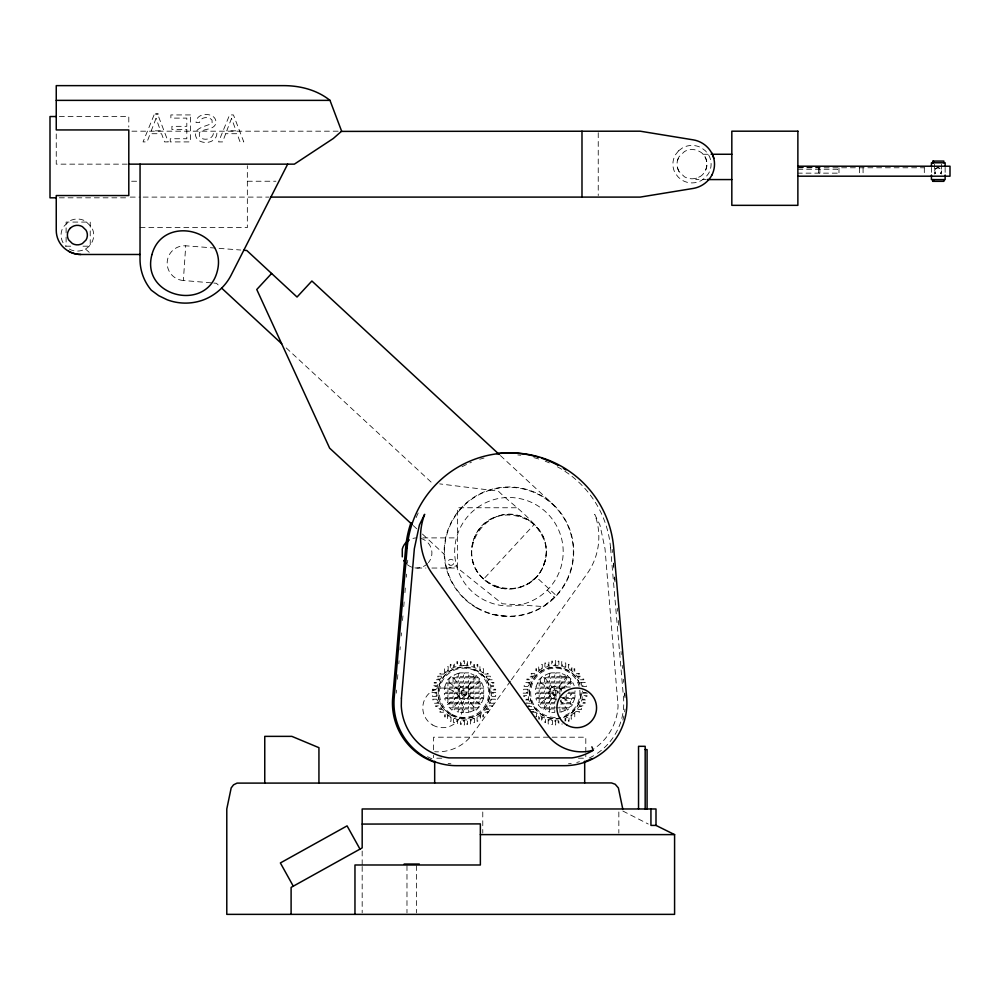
<?xml version="1.0" encoding="UTF-8"?>
<svg xmlns="http://www.w3.org/2000/svg" width="1000" height="1000" viewBox="0 0 1000 1000"><rect width="100%" height="100%" fill="white"/><g stroke="black" fill="none" stroke-linecap="round" stroke-linejoin="round"><path stroke-width="0.75" stroke-dasharray="5 3.75" d="M211.262 282.85L183.363 280.5L185.725 245.8L240.7 250.025M396.238 693.175L396.512 690.088M397.438 679.262L397.85 674.625M398.787 663.8L399.05 660.713M399.988 649.887L400.25 646.8M401.188 635.975L401.463 632.888M402.525 620.513L402.925 615.875M403.738 606.6L404.137 601.962M404.938 592.688L405.337 588.05M406.275 577.225L406.538 574.138M407.475 563.312L407.75 560.212M552.712 692.225L552.737 693.5A2.662 2.662 0 0 0 554.625 695.375L556.013 695.375A2.662 2.662 0 0 0 557.888 693.5L557.925 692.225A2.662 2.662 0 0 0 556.013 690.225L554.738 690.2A2.662 2.662 0 0 0 552.737 692.113M545.05 560.688L543.362 565.237M154.075 114.925L143.05 141.912L147.075 141.912L150.2 133.713L161.55 133.713L164.537 141.912L168.275 141.912L157.925 114.925M677.5 160.375L679 156.838L684.5 151.475A15.325 15.325 0 0 1 699.513 151.475C710.9 157.225 708.312 175.712 695.888 178.312L695.888 179.575L705.763 179.575M483.587 579.113A37.287 37.287 0 0 1 497.9 516.125A37.287 37.287 0 0 1 545.3 560.013A37.287 37.287 0 0 1 483.587 579.113L534.263 524.388C492.575 488.1 443.475 557.463 491.538 584.738C509.137 594.15 532.712 586.85 541.912 569.138C559.975 534.362 518.462 511.325 498.363 491.138L439.725 483.888M510.462 681.1L472.85 733.787A43.087 43.087 0 0 1 434.663 751.725M511.362 679.837L586.987 573.913A63.7 63.7 0 0 0 594.7 514.312L599.95 524.987L605 548.675L618.075 705.987A55.287 55.287 0 0 1 591.862 750.188M535.737 577.537L532 580.65M69.275 249.05C76.787 253.325 87.1 250.662 91.487 243.188A15.888 15.888 0 0 0 91.487 226.988L85.487 221.125A16.538 16.538 0 0 0 69.275 221.125L63.275 226.988A15.888 15.888 0 0 0 63.275 243.188L65.888 246.513M446.337 568.513L456.525 565.788M463.688 665.35L461.2 665.675L461.2 661.125L460.487 661.125L460.487 665.775L457.638 666.15L457.638 661.6L456.925 661.6L456.925 666.237L454.325 667.312L454.325 662.975L453.612 662.975L453.612 667.613L451 668.688L451 664.35L450.288 664.35L450.288 668.988L448.162 670.625L448.162 666.525L447.438 666.525L447.438 671.175L445.312 672.812L445.312 668.713L444.6 668.713L444.6 673.363L439.95 673.363L439.95 674.075L444.05 674.075L442.413 676.2L437.762 676.2L437.762 676.925L441.863 676.925L440.225 679.05L435.575 679.05L435.575 679.762L439.925 679.762L438.85 682.375L434.212 682.375L434.212 683.088L438.55 683.088L437.475 685.688L432.837 685.688L432.837 686.4L437.388 686.4L437.013 689.25L432.362 689.25L432.362 689.963L436.912 689.963L436.587 692.45L431.9 692.45L431.9 693.162L436.587 693.162L436.912 695.65L432.362 695.65L432.362 696.363L437.013 696.363L437.388 699.212L432.837 699.212L432.837 699.925L437.475 699.925L438.55 702.525L434.212 702.525L434.212 703.238L438.85 703.238L439.925 705.837L435.575 705.837L435.575 706.55L440.225 706.55L441.863 708.688L437.762 708.688L437.762 709.4L442.413 709.4L444.05 711.538L439.95 711.538L439.95 712.25L444.6 712.25L444.6 716.9L445.312 716.9L445.312 712.8L447.438 714.438L447.438 719.075L448.162 719.075L448.162 714.987L450.288 716.625L450.288 721.263L451 721.263L451 716.912L453.612 718L453.612 722.638L454.325 722.638L454.325 718.288L456.925 719.375L456.925 724.013L457.638 724.013L457.638 719.463L460.487 719.837L460.487 724.488L461.2 724.488L461.2 719.938L466.887 719.938L466.887 724.488L467.6 724.488L467.6 719.837L470.45 719.463L470.45 724.013L471.163 724.013L471.163 719.375L473.762 718.288L473.762 722.638L474.475 722.638L474.475 718L477.075 716.912L477.075 721.263L477.788 721.263L477.788 716.625L479.925 714.987L479.925 719.075L480.637 719.075L480.637 714.438L482.775 712.8L482.775 716.9L483.488 716.9L483.488 712.25L488.125 712.25L488.125 711.538L484.038 711.538L485.675 709.4L490.312 709.4L490.312 708.688L486.225 708.688L487.863 706.55L492.5 706.55L492.5 705.837L488.15 705.837L489.237 703.238L493.875 703.238L493.875 702.525L489.525 702.525L490.6 699.925L495.25 699.925L495.25 699.212L490.7 699.212L491.075 696.363L495.712 696.363L495.712 695.65L491.163 695.65L491.5 693.162L496.188 693.162L496.188 692.45L491.5 692.45L491.163 689.963L495.712 689.963L495.712 689.25L491.075 689.25L490.7 686.4L495.25 686.4L495.25 685.688L490.6 685.688L489.525 683.088L493.875 683.088L493.875 682.375L489.237 682.375L488.15 679.762L492.5 679.762L492.5 679.05L487.863 679.05L486.225 676.925L490.312 676.925L490.312 676.2L485.675 676.2L484.038 674.075L488.125 674.075L488.125 673.363L483.488 673.363L483.488 668.713L482.775 668.713L482.775 672.812L480.637 671.175L480.637 666.525L479.925 666.525L479.925 670.625L477.788 668.988L477.788 664.35L477.075 664.35L477.075 668.688L474.475 667.613L474.475 662.975L473.762 662.975L473.762 667.312L471.163 666.237L471.163 661.6L470.45 661.6L470.45 666.15L467.6 665.775L467.6 661.125L466.887 661.125L466.887 665.675L463.688 665.35L463.688 660.662L464.4 660.662L464.4 665.35M581.975 686.4L586.525 686.4L586.525 685.688L581.888 685.688L580.8 683.088L585.15 683.088L585.15 682.375L580.513 682.375L579.425 679.762L583.775 679.762L583.775 679.05L579.138 679.05L577.5 676.925L581.587 676.925L581.587 676.2L576.95 676.2L575.312 674.075L579.412 674.075L579.412 673.363L574.763 673.363L574.763 668.713L574.05 668.713L574.05 672.812L571.912 671.175L571.912 666.525L571.2 666.525L571.2 670.625L569.062 668.988L569.062 664.35L568.35 664.35L568.35 668.688L565.75 667.613L565.75 662.975L565.037 662.975L565.037 667.312L562.438 666.237L562.438 661.6L561.725 661.6L561.725 666.15L558.875 665.775L558.875 661.125L558.162 661.125L558.162 665.675L552.475 665.675L552.475 661.125L551.763 661.125L551.763 665.775L548.913 666.15L548.913 661.6L548.2 661.6L548.2 666.237L545.6 667.312L545.6 662.975L544.888 662.975L544.888 667.613L542.275 668.688L542.275 664.35L541.562 664.35L541.562 668.988L539.438 670.625L539.438 666.525L538.713 666.525L538.713 671.175L536.587 672.812L536.587 668.713L535.875 668.713L535.875 673.363L531.225 673.363L531.225 674.075L535.325 674.075L533.688 676.2L529.038 676.2L529.038 676.925L533.138 676.925L531.5 679.05L526.862 679.05L526.862 679.762L531.2 679.762L530.125 682.375L525.487 682.375L525.487 683.088L529.825 683.088L528.75 685.688L524.113 685.688L524.113 686.4L528.663 686.4L528.288 689.25L523.638 689.25L523.638 689.963L528.188 689.963L527.863 692.45L523.175 692.45L523.175 693.162L527.863 693.162L528.188 695.65L523.638 695.65L523.638 696.363L528.288 696.363L528.663 699.212L525.625 699.212M560.662 717.913C539.925 723.475 521.525 697.975 532.962 679.9C543.237 660.362 575.375 664.6 580.25 686.125A25.812 25.812 0 0 0 549.075 667.763A25.812 25.812 0 0 0 530.175 698.612A25.812 25.812 0 0 0 560.688 718.05M536.587 716.9L536.587 712.8L538.713 714.438L538.713 719.075L539.438 719.075L539.438 714.987L541.562 716.625L541.562 721.263L542.275 721.263L542.275 716.912L544.888 718L544.888 722.638L545.6 722.638L545.6 718.288L548.2 719.375L548.2 724.013L548.913 724.013L548.913 719.463L551.763 719.837L551.763 724.488L552.475 724.488L552.475 719.938L558.162 719.938L558.162 724.488L558.875 724.488L558.875 721.388M464.038 695.4L464.725 695.375A2.662 2.662 0 0 0 466.613 693.5L466.637 692.113A2.662 2.662 0 0 0 464.725 690.225L463.35 690.212A2.662 2.662 0 0 0 461.463 692.113L461.463 693.5A2.662 2.662 0 0 0 463.35 695.375L464.038 695.4L464.038 690.212M59.337 116.538L128.8 116.538L128.8 127.125M131.912 131.188L338.525 131.188M702.987 154.262L708.162 154.262M127.263 164.15L56.25 164.15L56.25 131.5M798.512 167.537L819.25 167.537L819.25 169.25M797.875 167.775L924.312 167.775M797.875 169.25L837.5 169.25L837.5 173.15L797.875 173.15M131.613 181.238L138.65 181.238M247.338 181.238L275.938 181.238M130.213 197.1L140.062 197.1M143.175 197.1L269.125 197.1M59.337 197.812L128.8 197.812M140.062 227.625L247.338 227.625L247.338 165.7M70.725 246.188L66.112 246.188L66.112 237.113M83 246.188L90.225 246.188L90.225 222.075L66.112 222.075L66.112 235.637M516.312 507.762L457.537 507.762L457.537 568.038L502.3 603.763L543.45 606.562L556.462 595.763L536.287 577.087M422.875 537.9L457.537 537.9M416.85 568.038L425.887 568.038M431.925 568.038L457.537 568.038M570.363 687.062L566.25 687.062L566.25 682.962L570.363 682.962L570.363 685.7M565.163 688.15L561.062 688.15L561.062 692.262M568.312 692.262L570.363 692.262M571.45 692.262L575.013 692.262L575.013 689.525M586.287 692.45L582.775 692.45L582.45 689.963M587.463 693.162L582.775 693.162L582.45 695.65L587 695.65L587 696.363L582.35 696.363L581.975 699.212L586.525 699.212L586.525 699.925L581.888 699.925L580.8 702.525L585.15 702.525L585.15 703.238L580.513 703.238L579.425 705.837L583.775 705.837L583.775 706.55L579.138 706.55L577.5 708.688L581.587 708.688L581.587 709.4L576.95 709.4L575.312 711.538L579.412 711.538L579.412 712.25L574.763 712.25L574.763 716.9L574.05 716.9L574.05 712.8L571.912 714.438L571.912 719.075L571.2 719.075L571.2 714.987L569.062 716.625L569.062 721.263L568.35 721.263L568.35 716.912L565.75 718L565.75 722.638M567.625 693.35L570.363 693.35L570.363 697.463L566.25 697.463L566.25 693.35M561.062 697.463L565.163 697.463L565.163 694.712M562.425 698.55L565.163 698.55L565.163 702.65L561.062 702.65L561.062 698.55M525.662 699.925L528.75 699.925L529.825 702.525L526.938 702.525M525.487 703.238L530.125 703.238L531.2 705.837L528.3 705.837M526.862 706.55L531.5 706.55L533.138 708.688M555.862 707.85L559.975 707.85L559.975 703.737M529.038 709.4L533.688 709.4L535.325 711.538L531.225 711.538M531.225 712.25L535.875 712.25L535.875 716.9M561.725 724.013L562.438 724.013M441.775 758.2L433.562 758.2L433.562 755.3M578.462 758.2L585.8 758.2L585.8 755.3M213.837 283.062L216.412 283.275L219.525 286.163M492.15 614.338L508.925 616.55M499.988 587.863L495.438 586.175M622.85 811.025L648.263 824.038M563.2 697.788L572.45 704.887L567.537 710.113L560.275 700.662M85.487 249.05L89.588 252.662M500.387 455.55L552.938 504.212M286.2 347.912L432.013 482.925M413.263 525.588L416.7 528.775M422.438 534.075L444.2 554.225M547.288 590.112L554.75 597.562M677.5 167.95L679 171.488L684.5 176.85A15.325 15.325 0 0 0 699.513 176.85M574.175 685.7L573.075 682.962L571.45 682.962L571.45 687.062M613.513 563.088L613.787 566.175M614.725 577.013L614.987 580.112M624.775 693.088L625.037 696.188M612.175 549.4L612.45 552.487M613.387 563.312L613.787 567.95M614.587 577.225L614.987 581.862M617.263 608.15L617.525 611.237M618.337 620.513L618.737 625.15M621.013 651.438L621.275 654.525M622.212 665.35L622.475 668.438M623.413 679.262L623.688 682.362M624.625 693.175L625.025 697.812M610.538 547.85L623.525 697.812A60.925 60.925 0 0 1 609.575 742.188M945.138 167.375L945.138 173.487M941.413 164.188L941.413 174M934.562 164.188L934.562 174M931.438 167.375L931.438 173.487M924.312 167.638L924.312 174.625M863.075 167.775L863.075 173.25M859.525 167.775L859.525 174.625M838.975 167.775L838.975 174.625M819.887 169.25L819.887 173.15M818.425 167.775L818.425 174.625M618.837 811.988L618.837 833.1M598.237 132.713L598.237 195.575M585.8 752.3L585.8 737.2L433.562 737.2L433.562 750.7M565.037 718.288L565.037 721.188M559.975 697.463L559.975 693.35L558.263 693.6A3.05 3.05 0 0 1 556.112 695.763L555.862 697.463M559.975 708.938L559.975 712.425M555.862 698.55L555.862 701.287M555.675 665.35L555.675 660.662L554.963 660.662L554.963 665.35M555.675 720.263L555.675 724.95L554.963 724.95L554.963 720.263M555.312 690.212L555.312 695.4M482.775 811.988L482.775 833.1M464.4 720.263L464.4 724.95L463.688 724.95L463.688 720.263M416.463 865.562L416.463 912.837M406.975 865.562L406.975 912.837M362.175 850.987L362.175 864.9M362.175 866.45L362.175 912.812M450.925 763.775A60.925 60.925 0 0 1 448.125 763.45M431.987 758.875A60.925 60.925 0 0 1 425.75 755.688M416.15 517.6A102.013 102.013 0 0 1 419.25 510.825M462 466.775A102.013 102.013 0 0 1 471.362 462.325M479.762 459.263A102.013 102.013 0 0 1 484.025 458.025M624.975 709.075A60.925 60.925 0 0 1 624.637 711.862M623.888 715.987A60.925 60.925 0 0 1 622.85 720.075M517.8 454.938A102.013 102.013 0 0 1 520.775 455.238M533.9 457.65A102.013 102.013 0 0 1 539.587 459.263M545.225 461.225A102.013 102.013 0 0 1 549.362 462.9M557.362 466.775A102.013 102.013 0 0 1 610.562 547.85M607.737 744.287A60.925 60.925 0 0 1 594.812 754.975M593.612 755.688A60.925 60.925 0 0 1 587.375 758.875M579.462 761.725A60.925 60.925 0 0 1 576.75 762.425M571.237 763.45A60.925 60.925 0 0 1 568.438 763.775M183.363 280.5A17.387 17.387 0 0 1 167.2 261.962A17.387 17.387 0 0 1 185.725 245.8M679.013 171.488A14.338 14.338 0 0 1 679.013 156.825M705 156.825A14.338 14.338 0 0 1 705 171.488M420.75 538.413A15.075 15.075 0 0 1 428.387 562.663M427.5 563.625A15.075 15.075 0 0 1 412.95 567.525M411.7 567.125A15.075 15.075 0 0 1 407.163 564.513M412.95 538.413A15.075 15.075 0 0 1 416.85 537.9M579.825 690.238A24.65 24.65 0 0 1 561.7 716.612M555.312 717.45A24.65 24.65 0 0 1 530.763 694.95A24.65 24.65 0 0 1 551.038 668.538A24.65 24.65 0 0 1 579.125 686.425M556.987 699.038A6.45 6.45 0 0 1 549.087 694.475A6.45 6.45 0 0 1 553.65 686.575A6.45 6.45 0 0 1 561.55 691.137M216.887 133.238C216.85 142.875 202.638 145.287 197.025 138.925C190.263 128.188 206.025 126.613 212.125 123.263L212.025 120.1C208.938 116.125 200.125 116.825 199.537 122.575L196.05 122.575C196.125 110.738 219.387 112.312 215.463 124.575C212.1 130.475 203.675 128.2 199.325 132.675L199.375 136.5C202.963 141.213 212.875 139.675 213.425 133.238L216.887 133.238M439.113 686.125C430.112 718.4 480.625 731.938 488.975 699.488C497.975 667.212 447.45 653.675 439.113 686.125M472.9 542.087C460.85 589.288 531.788 608.3 544.95 561.4C557 514.2 486.062 495.188 472.9 542.087M461.075 692.013L459.387 692.262L459.387 688.15L463.5 688.15L463.25 689.837A3.05 3.05 0 0 0 461.087 692.013M467.013 693.413L466.987 693.6A3.05 3.05 0 0 1 464.837 695.763L464.588 697.463L468.688 697.463L468.688 693.35L467.013 693.413M552.35 692.013L550.662 692.262L550.662 688.15L554.775 688.15L554.525 689.837A3.05 3.05 0 0 0 552.362 692.013M581.125 692.8C581.062 704.212 573 714.725 562 717.738A25.812 25.812 0 0 0 581.125 692.8M934.675 170.312L935.562 173.625A3.425 3.425 0 0 1 935.562 168.775C938.55 165.55 943.637 170.625 940.4 173.625A3.425 3.425 0 0 0 940.4 168.775A3.425 3.425 0 0 0 935.562 168.775L934.675 170.312M225.725 133.713L222.587 141.912L218.562 141.912L229.587 114.925L233.438 114.925L243.787 141.912L240.05 141.912L237.062 133.713L225.725 133.713M156.037 118.35L151.237 130.838L160.562 130.838L156.037 118.35M231.55 118.35L226.75 130.838L236.075 130.838L231.55 118.35M446.275 682.962L444.625 687.062L447.912 687.062L447.912 682.962L446.275 682.962M537.562 682.962L535.913 687.062L539.188 687.062L539.188 682.962L537.562 682.962M483.438 698.55L481.7 702.65L480.175 702.65L480.175 698.55L483.438 698.55M574.712 698.55L572.987 702.65L571.45 702.65L571.45 698.55L574.712 698.55M459.475 688.238L458.45 689.575L446.737 680.588L451.95 675.662L460.812 687.212A6.45 6.45 0 0 1 470.487 692.8A6.45 6.45 0 0 1 460.812 698.388L451.825 710.113L446.9 704.887L458.45 696.025L460.812 698.388A6.45 6.45 0 0 1 460.812 687.212L459.475 688.238M476.125 675.662L467.262 687.212L469.625 689.575L481.35 680.588L476.125 675.662M469.625 696.025L467.262 698.388L476.262 710.113L481.175 704.887L469.625 696.025M550.75 688.238L549.725 689.575L538.013 680.588L543.225 675.662L552.087 687.212L550.75 688.238M567.4 675.662L558.538 687.212L560.9 689.575L572.625 680.588L567.4 675.662M552.087 698.388L543.1 710.113L538.175 704.887L549.725 696.025L552.087 698.388M678.525 150.863L675.475 154.75A18.45 18.45 0 0 0 675.462 173.575L678.525 177.45L682.487 180.425A19.425 19.425 0 0 0 701.525 180.425L705.487 177.45L708.538 173.575A18.45 18.45 0 0 0 708.538 154.75L705.487 150.863L701.525 147.9A19.425 19.425 0 0 0 682.487 147.9L678.525 150.863M450.275 677.763L449 679.062L449 681.875L453.1 681.875L453.1 677.763L450.275 677.763M541.562 677.763L540.275 679.062L540.275 681.875L544.388 681.875L544.388 677.763L541.562 677.763M479.087 706.363L477.587 707.85L474.975 707.85L474.975 703.737L479.087 703.737L479.087 706.363M570.363 706.363L568.862 707.85L566.25 707.85L566.25 703.737L570.363 703.737L570.363 706.363M473.888 710.387L469.775 712.113L469.775 708.938L473.888 708.938L473.888 710.387M565.163 710.387L561.062 712.113L561.062 708.938L565.163 708.938L565.163 710.387M458.3 673.238L454.188 674.963L454.188 676.675L458.3 676.675L458.3 673.238M549.575 673.238L545.462 674.963L545.462 676.675L549.575 676.675L549.575 673.238M190.413 114.925L170.875 114.925L170.875 118.112L186.812 118.112L186.812 126.337L171.912 126.337L171.912 129.525L186.812 129.525L186.812 138.737L170.263 138.737L170.263 141.912L190.413 141.912L190.413 114.925M463.5 672.875L459.387 672.875L459.387 676.675L463.5 676.675L463.5 672.875M468.688 672.875L464.588 672.875L464.588 676.675L468.688 676.675L468.688 672.875M554.775 672.875L550.662 672.875L550.662 676.675L554.775 676.675L554.775 672.875M559.975 672.875L555.862 672.875L555.862 676.675L559.975 676.675L559.975 672.875M473.888 676.675L469.775 676.675L469.775 673.238L473.888 674.963L473.888 676.675M565.163 676.675L561.062 676.675L561.062 673.238L565.163 674.963L565.163 676.675M458.3 677.763L454.188 677.763L454.188 681.875L458.3 681.875L458.3 677.763M463.5 677.763L459.387 677.763L459.387 681.875L463.5 681.875L463.5 677.763M468.688 677.763L464.588 677.763L464.588 681.875L468.688 681.875L468.688 677.763M473.888 677.763L469.775 677.763L469.775 681.875L473.888 681.875L473.888 677.763M477.8 677.763L474.975 677.763L474.975 681.875L479.087 681.875L479.087 679.062L477.8 677.763M549.575 677.763L545.462 677.763L545.462 681.875L549.575 681.875L549.575 677.763M554.775 677.763L550.662 677.763L550.662 681.875L554.775 681.875L554.775 677.763M559.975 677.763L555.862 677.763L555.862 681.875L559.975 681.875L559.975 677.763M565.163 677.763L561.062 677.763L561.062 681.875L565.163 681.875L565.163 677.763M569.075 677.763L566.25 677.763L566.25 681.875L570.363 681.875L570.363 679.062L569.075 677.763M453.1 682.962L449 682.962L449 687.062L453.1 687.062L453.1 682.962M458.3 682.962L454.188 682.962L454.188 687.062L458.3 687.062L458.3 682.962M463.5 682.962L459.387 682.962L459.387 687.062L463.5 687.062L463.5 682.962M468.688 682.962L464.588 682.962L464.588 687.062L468.688 687.062L468.688 682.962M473.888 682.962L469.775 682.962L469.775 687.062L473.888 687.062L473.888 682.962M479.087 682.962L474.975 682.962L474.975 687.062L479.087 687.062L479.087 682.962M481.8 682.962L480.175 682.962L480.175 687.062L483.45 687.062L481.8 682.962M544.388 682.962L540.275 682.962L540.275 687.062L544.388 687.062L544.388 682.962M549.575 682.962L545.462 682.962L545.462 687.062L549.575 687.062L549.575 682.962M554.775 682.962L550.662 682.962L550.662 687.062L554.775 687.062L554.775 682.962M559.975 682.962L555.862 682.962L555.862 687.062L559.975 687.062L559.975 682.962M565.163 682.962L561.062 682.962L561.062 687.062L565.163 687.062L565.163 682.962M447.912 688.15L444.35 688.15L444.35 692.262L447.912 692.262L447.912 688.15M453.1 688.15L449 688.15L449 692.262L453.1 692.262L453.1 688.15M458.3 688.15L454.188 688.15L454.188 692.262L458.3 692.262L458.3 688.15M468.688 688.15L464.588 688.15L464.837 689.837A3.05 3.05 0 0 1 466.987 692.013L468.688 692.262L468.688 688.15M473.888 688.15L469.775 688.15L469.775 692.262L473.888 692.262L473.888 688.15M479.087 688.15L474.975 688.15L474.975 692.262L479.087 692.262L479.087 688.15M483.738 688.15L480.175 688.15L480.175 692.262L483.738 692.262L483.738 688.15M539.188 688.15L535.625 688.15L535.625 692.262L539.188 692.262L539.188 688.15M544.388 688.15L540.275 688.15L540.275 692.262L544.388 692.262L544.388 688.15M549.575 688.15L545.462 688.15L545.462 692.262L549.575 692.262L549.575 688.15M559.975 688.15L555.862 688.15L556.112 689.837A3.05 3.05 0 0 1 558.263 692.013L559.975 692.262L559.975 688.15M447.912 693.35L444.35 693.35L444.35 697.463L447.912 697.463L447.912 693.35M453.1 693.35L449 693.35L449 697.463L453.1 697.463L453.1 693.35M458.3 693.35L454.188 693.35L454.188 697.463L458.3 697.463L458.3 693.35M461.05 693.35L459.387 693.35L459.387 697.463L463.5 697.463L463.25 695.763A3.05 3.05 0 0 1 461.087 693.6L461.05 693.35M473.888 693.35L469.775 693.35L469.775 697.463L473.888 697.463L473.888 693.35M479.087 693.35L474.975 693.35L474.975 697.463L479.087 697.463L479.087 693.35M483.738 693.35L480.175 693.35L480.175 697.463L483.738 697.463L483.738 693.35M539.188 693.35L535.625 693.35L535.625 697.463L539.188 697.463L539.188 693.35M544.388 693.35L540.275 693.35L540.275 697.463L544.388 697.463L544.388 693.35M549.575 693.35L545.462 693.35L545.462 697.463L549.575 697.463L549.575 693.35M552.325 693.35L550.662 693.35L550.662 697.463L554.775 697.463L554.525 695.763A3.05 3.05 0 0 1 552.362 693.6L552.325 693.35M575.013 693.35L571.45 693.35L571.45 697.463L575.013 697.463L575.013 693.35M447.912 698.55L444.637 698.55L446.375 702.65L447.912 702.65L447.912 698.55M453.1 698.55L449 698.55L449 702.65L453.1 702.65L453.1 698.55M458.3 698.55L454.188 698.55L454.188 702.65L458.3 702.65L458.3 698.55M463.5 698.55L459.387 698.55L459.387 702.65L463.5 702.65L463.5 698.55M468.688 698.55L464.588 698.55L464.588 702.65L468.688 702.65L468.688 698.55M473.888 698.55L469.775 698.55L469.775 702.65L473.888 702.65L473.888 698.55M479.087 698.55L474.975 698.55L474.975 702.65L479.087 702.65L479.087 698.55M539.188 698.55L535.913 698.55L537.65 702.65L539.188 702.65L539.188 698.55M544.388 698.55L540.275 698.55L540.275 702.65L544.388 702.65L544.388 698.55M549.575 698.55L545.462 698.55L545.462 702.65L549.575 702.65L549.575 698.55M554.775 698.55L550.662 698.55L550.662 702.65L554.775 702.65L554.775 698.55M570.363 698.55L566.25 698.55L566.25 702.65L570.363 702.65L570.363 698.55M453.1 703.737L449 703.737L449 706.363L450.487 707.85L453.1 707.85L453.1 703.737M458.3 703.737L454.188 703.737L454.188 707.85L458.3 707.85L458.3 703.737M463.5 703.737L459.387 703.737L459.387 707.85L463.5 707.85L463.5 703.737M468.688 703.737L464.588 703.737L464.588 707.85L468.688 707.85L468.688 703.737M473.888 703.737L469.775 703.737L469.775 707.85L473.888 707.85L473.888 703.737M544.388 703.737L540.275 703.737L540.275 706.363L541.775 707.85L544.388 707.85L544.388 703.737M549.575 703.737L545.462 703.737L545.462 707.85L549.575 707.85L549.575 703.737M554.775 703.737L550.662 703.737L550.662 707.85L554.775 707.85L554.775 703.737M565.163 703.737L561.062 703.737L561.062 707.85L565.163 707.85L565.163 703.737M458.3 708.938L454.188 708.938L454.188 710.387L458.3 712.113L458.3 708.938M463.5 708.938L459.387 708.938L459.387 712.425L463.5 712.425L463.5 708.938M468.688 708.938L464.588 708.938L464.588 712.425L468.688 712.425L468.688 708.938M549.575 708.938L545.462 708.938L545.462 710.387L549.575 712.113L549.575 708.938M554.775 708.938L550.662 708.938L550.662 712.425L554.775 712.425L554.775 708.938M432.713 725.025A19.825 19.825 0 0 0 462.45 707.85A19.825 19.825 0 0 0 432.713 690.688A19.825 19.825 0 0 0 432.713 725.025M476.525 607.863A64.8 64.8 0 0 0 573.725 551.75A64.8 64.8 0 0 0 476.525 495.625A64.8 64.8 0 0 0 476.525 607.863M481.8 598.725A54.25 54.25 0 0 0 563.188 551.75A54.25 54.25 0 0 0 481.8 504.762A54.25 54.25 0 0 0 481.8 598.725M449.45 564.95A3.013 3.013 0 0 0 453.975 562.337A3.013 3.013 0 0 0 449.45 559.725A3.013 3.013 0 0 0 449.45 564.95M463.375 597.3A64.425 64.425 0 0 0 571.15 568.413A64.425 64.425 0 0 0 492.25 489.525A64.425 64.425 0 0 0 463.375 597.3M451.712 714.15A24.65 24.65 0 0 0 488.688 692.8A24.65 24.65 0 0 0 451.712 671.462A24.65 24.65 0 0 0 451.712 714.15M451.138 715.15A25.812 25.812 0 0 0 489.85 692.8A25.812 25.812 0 0 0 451.138 670.45A25.812 25.812 0 0 0 451.138 715.15M463.113 694.362A1.85 1.85 0 0 0 465.887 692.763A1.85 1.85 0 0 0 463.113 691.162A1.85 1.85 0 0 0 463.113 694.362M554.4 694.362A1.85 1.85 0 0 0 557.163 692.763A1.85 1.85 0 0 0 554.4 691.162A1.85 1.85 0 0 0 554.4 694.362"/><path stroke-width="1.5" d="M287.663 164.15L230.863 275.663C225.075 286.65 215.325 295.225 203.787 299.762A51.85 51.85 0 0 1 167.138 299.762L158.75 295.688L151.287 290.188A47.825 47.825 0 0 1 140.025 259.488L140.062 164.15M711.8 175.238C708.075 182.15 701.2 187 693.487 188.388L640.188 197.1L270.688 197.1M271.6 273.475L256.762 289.513L329.637 448.15L412.125 524.525M341.4 131.4L640.188 131.188L693.487 139.9C703.125 141.537 711.413 148.912 713.825 158.438M362.175 824.075L480.363 823.9L480.363 864.987L354.963 864.987L354.963 914.362M56.25 100.375L329.988 100.375L341.625 131.188L333.275 138.512L294.363 164.15L128.8 164.15M155.875 113.963L157.912 113.963M56.25 116.538L50 116.538L50 197.812L56.25 197.812M711.125 154.262L731.825 154.262M797.875 166.213L950 166.213L950 176.188L797.875 176.188M707.262 179.575L731.825 179.575M329.988 100.375C317.162 90.05 300.413 85.725 284.163 85.638L56.25 85.638L56.25 129.938L128.8 129.938L128.8 195.55L56.25 195.55L56.25 230.438A23.6 23.6 0 0 0 59.562 242.45C63.913 249.862 72.325 254.5 80.887 254.475L140.062 254.475M645.175 749.587L647.075 749.587L647.075 808.975M622.775 808.975L618.375 787.925L615.2 784.25L611.512 782.938L237.062 783.112L233.55 784.825L231.175 787.925L226.788 808.975L226.788 914.362L674.587 914.362L674.587 834.613L656 825.413L650.938 825.413L650.938 808.975M480.363 834.613L674.587 834.613M404.125 864.038L419.312 864.038M243.8 250.263L246.775 250.487L297.038 297.025L311.887 281L499.25 454.5M221.6 288.075L281.65 343.688M359.988 849.112L347.075 825.875L280.375 862.95L293.288 886.188M591.85 746.825L592.663 748.625M402.287 556.862L402.287 549.062A15.075 15.075 0 0 1 409.312 539.913M945.138 166.213L945.138 162.787L931.438 162.787L931.438 166.213M945.138 175.025L945.138 179.613L931.438 179.613L931.438 175.025M943.9 179.613L943.9 181.325L932.675 181.325L932.675 179.613M943.838 162.787L943.838 161.075L932.738 161.075L932.738 162.787M933.475 179.613L933.475 181.325M933.413 161.075L933.413 162.787M656 825.413L656 808.975L362.175 808.975L362.175 847.9L291.1 887.4L291.1 914.362M645.175 808.975L645.175 746.312L638.538 746.312L638.538 808.975M584.688 761.287L584.688 782.887M581.987 131.188L581.987 197.1M434.675 761.287L434.675 782.887M318.938 782.887L318.938 747.675L291.85 736.363L264.762 736.363L264.762 782.887M591.925 758.512A62.55 62.55 0 0 1 584.025 761.988M411.012 522.587A103.637 103.637 0 0 0 405.675 547.6L392.688 697.738A62.55 62.55 0 0 0 435.2 762.45M496.887 453.6A103.637 103.637 0 0 1 538.65 457.262M541.525 458.162A103.637 103.637 0 0 1 558.138 465.337M563.35 468.338A103.637 103.637 0 0 1 565.9 469.963M80.887 254.475A25.1 25.1 0 0 1 68.575 251.262M406.188 563.625A15.075 15.075 0 0 1 403.8 560.5M711.8 153.05A24.075 24.075 0 0 1 711.8 175.25M401.425 698.112L401.287 705.987A55.287 55.287 0 0 0 448.888 757.887L571.962 757.887A55.287 55.287 0 0 0 593.362 750.188A43.087 43.087 0 0 1 546.512 733.787L432.375 573.913A63.7 63.7 0 0 1 424.663 514.312L419.412 524.987L414.35 548.675L401.425 698.112M407.175 547.6L394.188 697.738A62.55 62.55 0 0 0 456.5 765.675L564.362 765.675A62.55 62.55 0 0 0 626.675 697.738L613.675 547.6A103.637 103.637 0 0 0 510.425 452.9A103.637 103.637 0 0 0 407.175 547.6M151.925 254.613C140.488 296.3 206.225 312.887 217.162 271.675C228.6 229.988 162.862 213.412 151.925 254.613M70.312 228.188L68.713 230.212A9.575 9.575 0 0 0 68.713 239.975L72.375 243.55A10.213 10.213 0 0 0 82.387 243.55L86.05 239.975A9.575 9.575 0 0 0 86.05 230.2L82.387 226.637A10.213 10.213 0 0 0 72.375 226.637L70.312 228.188M797.875 131.188L731.825 131.188L731.825 205.338L797.875 205.338L797.875 131.188M566.825 725.025A19.825 19.825 0 0 0 596.562 707.85A19.825 19.825 0 0 0 566.825 690.688A19.825 19.825 0 0 0 566.825 725.025"/></g></svg>
